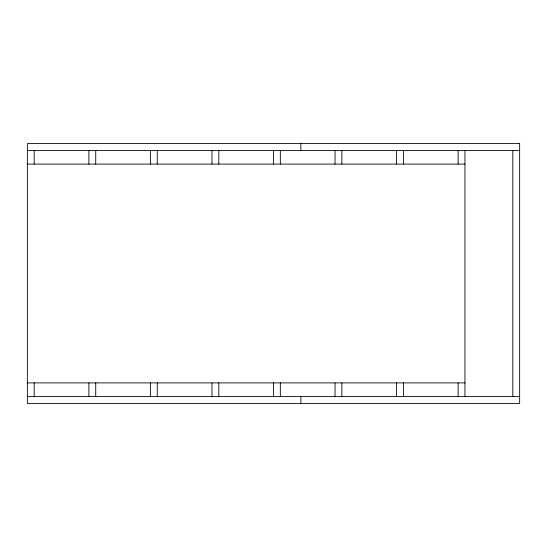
<?xml version="1.0" encoding="UTF-8"?>
<svg xmlns="http://www.w3.org/2000/svg" width="547" height="547" viewBox="0 0 547 547"><rect width="100%" height="100%" fill="white"/><g stroke="black" fill="none" stroke-linecap="round" stroke-linejoin="round"><path stroke-width="0.82" d="M27.35 150.425L519.65 150.425M27.35 164.1L464.95 164.1M27.35 382.9L464.95 382.9M27.35 396.575L519.65 396.575M512.812 150.425L512.812 396.575M464.95 150.425L464.95 396.575M458.112 150.425L458.112 164.1M458.112 382.9L458.112 396.575M403.412 150.425L403.412 164.1M403.412 382.9L403.412 396.575M396.575 150.425L396.575 164.1M396.575 382.9L396.575 396.575M341.875 150.425L341.875 164.1M341.875 382.9L341.875 396.575M335.037 150.425L335.037 164.1M335.037 382.9L335.037 396.575M300.85 143.588L300.85 150.425M300.85 396.575L300.85 403.412M280.337 150.425L280.337 164.1M280.337 382.9L280.337 396.575M273.5 150.425L273.5 164.1M273.5 382.9L273.5 396.575M218.8 150.425L218.8 164.1M218.8 382.9L218.8 396.575M211.962 150.425L211.962 164.1M211.962 382.9L211.962 396.575M157.262 150.425L157.262 164.1M157.262 382.9L157.262 396.575M150.425 150.425L150.425 164.1M150.425 382.9L150.425 396.575M95.725 150.425L95.725 164.1M95.725 382.9L95.725 396.575M88.888 150.425L88.888 164.1M88.888 382.9L88.888 396.575M34.188 150.425L34.188 164.1M34.188 382.9L34.188 396.575M519.65 143.588L27.35 143.588L27.35 403.412L519.65 403.412L519.65 143.588"/></g></svg>
